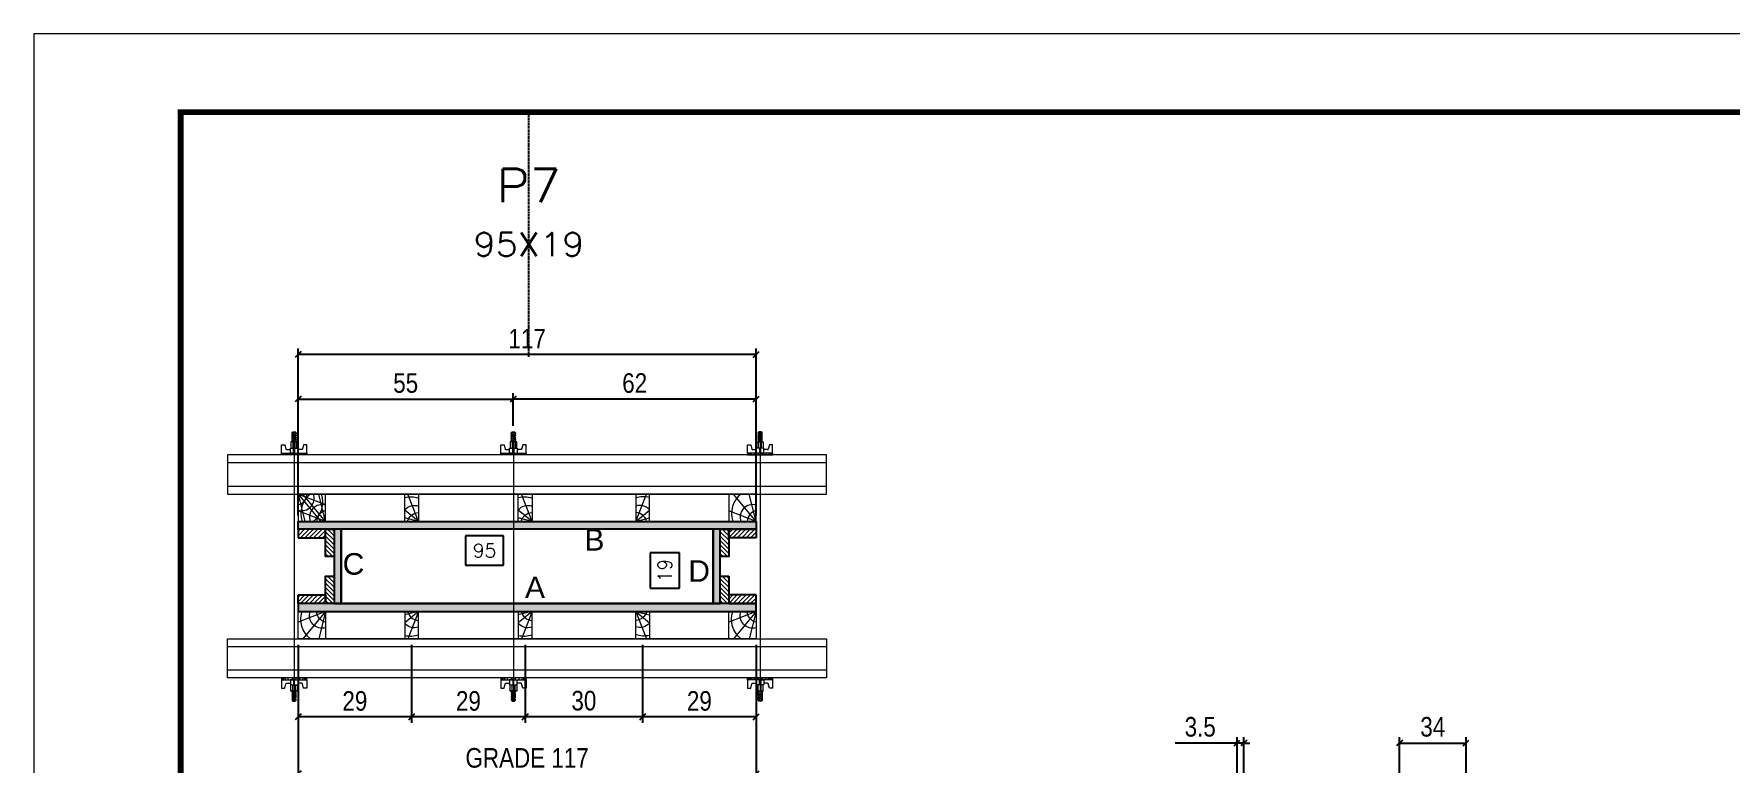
# Model space of a CAD drawing. Extents: x 2201 to 8455, y 252 to 7045.
# Drawn here: x 5385 to 6251, y 4375 to 4748 of the extents above; entities that cross this region are included whole.
import ezdxf
from ezdxf.enums import TextEntityAlignment as Align

# ---------------------------------------------------------------- set-up
doc = ezdxf.new("R2010")
doc.units = 0
doc.linetypes.add('DASHED', pattern=[0.75, 0.5, -0.25])
doc.linetypes.add('HIDDEN', pattern=[0.375, 0.25, -0.125])
for name, color, linetype in [('CHAPA', 1, 'Continuous'), ('COTA', 241, 'Continuous'), ('Cota Seção (2x)', 241, 'Continuous'), ('MEIO_PONT', 93, 'Continuous'), ('Painéis', 200, 'Continuous'), ('SARRAFO', 251, 'Continuous'), ('Texto de Titulo', 7, 'Continuous'), ('Texto Qtd Sarr', 242, 'Continuous'), ('TEXTO_GERAL', 7, 'Continuous')]:
    doc.layers.add(name, color=color, linetype=linetype)
for name, color, linetype, lineweight in [('Folhas', 255, 'Continuous', 9), ('Hachura', 251, 'Continuous', 9), ('Madeira', 126, 'Continuous', 18), ('Perfil Metálico', 224, 'Continuous', 18), ('SARRAFO DE PRESSAO', 251, 'DASHED', 9), ('Texto Seção', 7, 'Continuous', 15)]:
    doc.layers.add(name, color=color, linetype=linetype, lineweight=lineweight)
doc.styles.add('ARIAL', font='arial.ttf')
doc.styles.add('COTA TECNICA', font='techl___.ttf', dxfattribs={"height": 10})
doc.styles.add('COTA TECNICA 2X', font='techl___.ttf', dxfattribs={"height": 10})
doc.styles.add('ROMANS', font='romans.shx')
doc.dimstyles.new('PAINEL', dxfattribs={"dimtxt": 10, "dimasz": 3, "dimexe": 3, "dimexo": 3, "dimgap": 3, "dimtad": 1, "dimdec": 1, "dimzin": 12, "dimdsep": 46, "dimtxsty": 'COTA TECNICA', "dimblk1": 'OBLIQUE', "dimblk2": 'OBLIQUE', "dimsah": 1, "dimcen": 0.9, "dimclrd": 4, "dimclre": 4, "dimclrt": 240, "dimadec": 1, "dimazin": 3, "dimtfac": 1, "dimtdec": 1, "dimtmove": 0, "dimatfit": 3, "dimfxl": 1, "dimtolj": 1, "dimtzin": 12, "dimarcsym": 0})
doc.dimstyles.new('SECAO PILAR', dxfattribs={"dimtxt": 10, "dimasz": 3, "dimexe": 3, "dimexo": 3, "dimgap": 3, "dimtad": 1, "dimdec": 1, "dimlfac": 0.5, "dimzin": 12, "dimdsep": 46, "dimtxsty": 'COTA TECNICA 2X', "dimblk1": 'OBLIQUE', "dimblk2": 'OBLIQUE', "dimsah": 1, "dimcen": 0.9, "dimclrd": 256, "dimclre": 256, "dimclrt": 256, "dimadec": 1, "dimazin": 3, "dimtfac": 1, "dimtdec": 1, "dimtmove": 0, "dimatfit": 3, "dimfxl": 1, "dimtolj": 1, "dimtzin": 12, "dimarcsym": 0})
doc.dimstyles.new('SECÇÃO 2', dxfattribs={"dimtxt": 7, "dimasz": 6, "dimexe": 0.18, "dimexo": 2, "dimgap": -4, "dimtad": 3, "dimdec": 1, "dimlfac": 0.5, "dimzin": 12, "dimdsep": 46, "dimtxsty": 'ROMANS', "dimblk": 'ARCHTICK', "dimcen": 0.09, "dimse1": 1, "dimse2": 1, "dimsd1": 1, "dimsd2": 1, "dimclrd": 180, "dimclre": 5, "dimclrt": 1, "dimadec": 0, "dimazin": 3, "dimtfac": 1, "dimtdec": 1, "dimtofl": 0, "dimtmove": 0, "dimatfit": 3, "dimldrblk": 'ARCHTICK', "dimfxl": 1, "dimtolj": 1, "dimtzin": 0, "dimarcsym": 0})
pattern_1 = [(45, (15022.7978, 27385.8304), (-1.12253202, 1.12253202), [])]
pattern_2 = [(45, (14877.7978, 27385.8304), (-1.12253202, 1.12253202), [])]

# ---------------------------------------------------------------- blocks, each defined once
blk = doc.blocks.new('9999999999')
at = {"layer": 'Folhas'}
blk.add_lwpolyline([(98138.98, 34190.21), (99623.98, 34190.21), (99623.98, 35240.21), (98138.98, 35240.21)], close=True, dxfattribs=at)
at = {"layer": 'Folhas', "color": 30, "const_width": 3}
blk.add_lwpolyline([(98213.98, 34230.21), (99583.98, 34230.21), (99583.98, 35200.21), (98213.98, 35200.21)], close=True, dxfattribs=at)
blk = doc.blocks.new('titulo1')
at = {"layer": 'Defpoints', "color": 252, "linetype": 'HIDDEN', "ltscale": 2}
blk.add_line((0, 0), (0, 125), dxfattribs=at)
at = {"layer": 'Defpoints', "style": 'ROMANS', "oblique": 15}
blk.add_attdef('FOLHA', text='', height=10, dxfattribs=at).set_placement((0, 15.58), align=Align.MIDDLE_CENTER)
at = {"layer": 'Texto Qtd Sarr', "color": 3, "style": 'ROMANS', "oblique": 15}
for tag, height, p in [('TITULO', 17, (0, 71.45)), ('SEÇÃO', 12, (0, 41.55))]:
    blk.add_attdef(tag, text='', height=height, dxfattribs=at).set_placement(p, align=Align.MIDDLE_CENTER)
blk = doc.blocks.new('*D387')
at = {"layer": 'Cota Seção (2x)', "color": 180, "lineweight": -2, "transparency": 16777216}
for p, q in [((5624.77, 4491.03), (5605.44, 4491.03)), ((5605.44, 4491.03), (5605.44, 4476.03)), ((5624.77, 4476.03), (5624.77, 4491.03)), ((5605.44, 4476.03), (5624.77, 4476.03))]:
    blk.add_line(p, q, dxfattribs=at)
at = {"layer": 'Defpoints', "color": 0, "transparency": 16777216}
for p in [(5541.85, 4494.42), (5731.85, 4494.42), (5541.85, 4472.03)]:
    blk.add_point(p, dxfattribs=at)
at = {"layer": 'Cota Seção (2x)', "color": 1, "transparency": 16777216, "insert": (5615.11, 4483.53), "char_height": 7, "attachment_point": 5, "style": 'ROMANS'}
blk.add_mtext('\\A1;95', dxfattribs=at)
blk = doc.blocks.new('_ArchTick')
at = {"color": 0, "linetype": 'ByBlock', "const_width": 0.15}
blk.add_lwpolyline([(-0.5, -0.5), (0.5, 0.5)], dxfattribs=at)
blk = doc.blocks.new('_Oblique')
at = {"color": 0, "linetype": 'ByBlock', "lineweight": -2}
blk.add_line((-0.5, -0.5), (0.5, 0.5), dxfattribs=at)
blk = doc.blocks.new('*D388')
at = {"layer": 'Cota Seção (2x)', "lineweight": -2, "transparency": 16777216}
for p, q in [((5519.85, 4501.42), (5519.85, 4586.71)), ((5753.85, 4501.42), (5753.85, 4586.71)), ((5753.85, 4583.71), (5519.85, 4583.71))]:
    blk.add_line(p, q, dxfattribs=at)
at = {"layer": 'Defpoints', "color": 0, "transparency": 16777216}
for p in [(5519.85, 4583.71), (5519.85, 4498.42), (5753.85, 4498.42)]:
    blk.add_point(p, dxfattribs=at)
at = {"layer": 'Cota Seção (2x)', "lineweight": -2, "transparency": 16777216, "xscale": 3, "yscale": 3, "zscale": 3, "rotation": 180}
blk.add_blockref('_Oblique', (5519.85, 4583.71), dxfattribs=at)
at = {"layer": 'Cota Seção (2x)', "lineweight": -2, "transparency": 16777216, "xscale": 3, "yscale": 3, "zscale": 3}
blk.add_blockref('_Oblique', (5753.85, 4583.71), dxfattribs=at)
at = {"layer": 'Cota Seção (2x)', "transparency": 16777216, "insert": (5636.85, 4591.79), "char_height": 10, "attachment_point": 5, "style": 'COTA TECNICA 2X'}
blk.add_mtext('\\A1;117', dxfattribs=at)
blk = doc.blocks.new('*D389')
at = {"layer": 'Cota Seção (2x)', "lineweight": -2, "transparency": 16777216}
for p, q in [((5629.78, 4547.22), (5629.78, 4563.95)), ((5753.85, 4560.95), (5629.78, 4560.95)), ((5753.85, 4535.42), (5753.85, 4563.95))]:
    blk.add_line(p, q, dxfattribs=at)
at = {"layer": 'Defpoints', "color": 0, "transparency": 16777216}
for p in [(5629.78, 4560.95), (5629.78, 4544.22), (5753.85, 4532.42)]:
    blk.add_point(p, dxfattribs=at)
at = {"layer": 'Cota Seção (2x)', "lineweight": -2, "transparency": 16777216, "xscale": 3, "yscale": 3, "zscale": 3, "rotation": 180}
blk.add_blockref('_Oblique', (5629.78, 4560.95), dxfattribs=at)
at = {"layer": 'Cota Seção (2x)', "lineweight": -2, "transparency": 16777216, "xscale": 3, "yscale": 3, "zscale": 3}
blk.add_blockref('_Oblique', (5753.85, 4560.95), dxfattribs=at)
at = {"layer": 'Cota Seção (2x)', "transparency": 16777216, "insert": (5691.81, 4569.05), "char_height": 10, "attachment_point": 5, "style": 'COTA TECNICA 2X'}
blk.add_mtext('\\A1;62', dxfattribs=at)
blk = doc.blocks.new('*D390')
at = {"layer": 'Cota Seção (2x)', "lineweight": -2, "transparency": 16777216}
for p, q in [((5519.85, 4535.42), (5519.85, 4563.95)), ((5519.85, 4560.95), (5629.78, 4560.95)), ((5629.78, 4547.22), (5629.78, 4563.95))]:
    blk.add_line(p, q, dxfattribs=at)
at = {"layer": 'Defpoints', "color": 0, "transparency": 16777216}
for p in [(5629.78, 4560.95), (5629.78, 4544.22), (5519.85, 4532.42)]:
    blk.add_point(p, dxfattribs=at)
at = {"layer": 'Cota Seção (2x)', "lineweight": -2, "transparency": 16777216, "xscale": 3, "yscale": 3, "zscale": 3, "rotation": 180}
blk.add_blockref('_Oblique', (5519.85, 4560.95), dxfattribs=at)
at = {"layer": 'Cota Seção (2x)', "lineweight": -2, "transparency": 16777216, "xscale": 3, "yscale": 3, "zscale": 3}
blk.add_blockref('_Oblique', (5629.78, 4560.95), dxfattribs=at)
at = {"layer": 'Cota Seção (2x)', "transparency": 16777216, "insert": (5574.81, 4569.06), "char_height": 10, "attachment_point": 5, "style": 'COTA TECNICA 2X'}
blk.add_mtext('\\A1;55', dxfattribs=at)
blk = doc.blocks.new('*D391')
at = {"layer": 'Cota Seção (2x)', "color": 180, "lineweight": -2, "transparency": 16777216}
for p, q in [((5714.71, 4482.32), (5699.71, 4482.32)), ((5699.71, 4482.32), (5699.71, 4464.32)), ((5714.71, 4464.32), (5714.71, 4482.32)), ((5699.71, 4464.32), (5714.71, 4464.32))]:
    blk.add_line(p, q, dxfattribs=at)
at = {"layer": 'Defpoints', "color": 0, "transparency": 16777216}
for p in [(5731.85, 4494.42), (5718.71, 4456.42), (5731.85, 4456.42)]:
    blk.add_point(p, dxfattribs=at)
at = {"layer": 'Cota Seção (2x)', "color": 1, "transparency": 16777216, "insert": (5707.21, 4473.32), "char_height": 7, "attachment_point": 5, "rotation": 90, "style": 'ROMANS'}
blk.add_mtext('\\A1;19', dxfattribs=at)
blk = doc.blocks.new('C')
at = {"layer": 'Hachura', "color": 0}
for p, q in [((0, 3.22), (0, -3.22)), ((0.45, 3.22), (0, 3.22)), ((0.46, 3.16), (0, 3.16)), ((0.46, 3.05), (0, 3.05)), ((0.46, 2.88), (0, 2.88)), ((0, 2.75), (0, -1.16)), ((0.46, 2.65), (0, 2.65)), ((0.46, 2.23), (0, 2.23)), ((0.46, 1.51), (0, 1.51)), ((0.39, 0.49), (0.17, 0.49)), ((0.45, -3.23), (0.45, 3.22)), ((0.45, 3.22), (2.58, 3.22)), ((1.74, 0.97), (0.45, 0.97)), ((1.45, 0.1), (0.45, 0.1)), ((1.35, 1.94), (1.35, 0.96)), ((2.58, 2.39), (1.47, 2.09)), ((1.74, -0.97), (1.74, 0.97)), ((1.74, 0.97), (1.74, 0.84)), ((1.74, 0.97), (1.74, 0.84)), ((1.74, 0.84), (3.35, 0.84)), ((3.35, 0.45), (1.74, 0.45)), ((2.58, 3.22), (2.58, 2.39)), ((3.32, 0.84), (3.32, -0.84)), ((3.35, 0.84), (3.35, -0.84)), ((3.68, 0.45), (3.35, 0.45)), ((3.84, -0.52), (3.35, 0.45)), ((3.35, 0.06), (3.67, -0.57)), ((3.68, 0.45), (4.16, -0.52)), ((3.72, 0.5), (4.25, -0.57)), ((4.37, -0.55), (3.83, 0.53)), ((4.15, 0.45), (3.93, 0.45)), ((4.42, -0.52), (3.93, 0.45)), ((4.15, 0.45), (4.26, 0.45)), ((4.26, 0.45), (4.74, -0.52)), ((4.3, 0.5), (4.83, -0.57)), ((4.95, -0.55), (4.41, 0.53)), ((4.51, 0.45), (4.84, 0.45)), ((5, -0.52), (4.51, 0.45)), ((4.84, 0.45), (5.32, -0.52)), ((4.88, 0.5), (5.41, -0.57)), ((5.53, -0.55), (4.99, 0.53)), ((5.58, -0.52), (5.09, 0.45)), ((5.42, 0.45), (5.09, 0.45)), ((5.58, -0.52), (5.09, 0.45)), ((5.42, 0.45), (5.74, -0.19)), ((5.46, 0.5), (5.74, -0.07)), ((5.74, 0.19), (5.57, 0.53)), ((5.74, 0.32), (5.68, 0.45)), ((5.68, 0.45), (5.74, 0.45)), ((5.74, 0.45), (5.9, 0.29)), ((5.74, 0.45), (5.74, -0.52)), ((5.9, -0.36), (5.9, 0.29)), ((0.45, 0), (0, 0)), ((0.46, -1.52), (0, -1.52)), ((0.46, -2.23), (0, -2.23)), ((0.46, -2.65), (0, -2.65)), ((0.46, -2.88), (0, -2.88)), ((0.46, -3.05), (0, -3.05)), ((0.46, -3.16), (0, -3.16)), ((0, -3.22), (2.57, -3.22)), ((0.08, -0.48), (0.29, -0.48)), ((0.29, -0.48), (0.4, -0.48)), ((0.45, 0), (0.45, -0.97)), ((0.45, -0.16), (1.45, -0.16)), ((0.45, -0.65), (0.45, -0.32)), ((0.45, -3.23), (0.45, -0.65)), ((0.45, -0.97), (1.74, -0.97)), ((1.35, -1.94), (1.35, -0.97)), ((2.58, -2.39), (1.47, -2.1)), ((3.35, -0.32), (1.74, -0.32)), ((3.35, -0.84), (1.74, -0.84)), ((2.58, -3.23), (2.58, -2.39)), ((3.35, -0.07), (3.58, -0.52)), ((3.35, -0.52), (3.58, -0.52)), ((3.84, -0.52), (4.16, -0.52)), ((4.42, -0.52), (4.74, -0.52)), ((4.63, -0.52), (4.74, -0.52)), ((5, -0.52), (5.32, -0.52)), ((5.58, -0.52), (5.74, -0.52)), ((5.74, -0.52), (5.9, -0.36)), ((5.74, -0.52), (5.74, -0.52))]:
    blk.add_line(p, q, dxfattribs=at)
for centre, radius, start, end in [((1.52, 1.94), 0.161, 104.7436, 180), ((1.44, -0.03), 0.129, 272.695, 87.305), ((3.81, 0.39), 0.143, 25.5688, 154.4312), ((4.39, 0.39), 0.143, 25.5688, 154.4312), ((4.97, 0.39), 0.143, 25.5688, 154.4312), ((5.55, 0.39), 0.143, 25.5688, 154.4312), ((0.17, -0.37), 0.174, 221.744, 317.8592), ((1.52, -1.94), 0.161, 180, 255.2564), ((3.71, -0.4), 0.174, 222.1408, 318.256), ((4.29, -0.4), 0.174, 222.1408, 318.256), ((4.87, -0.4), 0.174, 222.1408, 318.256), ((5.45, -0.4), 0.174, 222.1408, 318.256), ((5.61, -0.4), 0.174, 317.8592, 318.256)]:
    blk.add_arc(centre, radius, start, end, dxfattribs=at)
blk = doc.blocks.new('PONTALETE')
at = {"layer": 'Madeira'}
for q in [(2.71, 7), (7, 5.76), (7, 1.74)]:
    blk.add_line((0, 0), q, dxfattribs=at)
blk.add_lwpolyline([(0, 0), (7, 0), (7, 7), (0, 7)], close=True, dxfattribs=at)
for centre, radius, start, end in [((2.04, 0.06), 6.23, 37.2818, 109.0913), ((1.09, 0.9), 3.19, 343.603, 109.9847), ((-0.21, -0.78), 3.09, 14.6322, 86.0383)]:
    blk.add_arc(centre, radius, start, end, dxfattribs=at)
blk = doc.blocks.new('MEIO PONTALETE')
at = {"layer": 'Madeira'}
for q in [(2.71, 7), (3.5, 2.88), (3.5, 0.87)]:
    blk.add_line((0, 0), q, dxfattribs=at)
blk.add_lwpolyline([(0, 0), (3.5, 0), (3.5, 7), (0, 7)], close=True, dxfattribs=at)
for centre, radius, start, end in [((2.04, 0.06), 6.23, 76.4499, 109.0913), ((1.09, 0.9), 3.19, 40.9063, 109.9847), ((-0.21, -0.78), 3.09, 14.6322, 86.0383)]:
    blk.add_arc(centre, radius, start, end, dxfattribs=at)
blk = doc.blocks.new('*D783')
at = {"layer": 'Cota Seção (2x)', "lineweight": -2, "transparency": 16777216}
for p, q in [((5695.85, 4435.42), (5695.85, 4395.54)), ((5753.85, 4435.42), (5753.85, 4395.54)), ((5753.85, 4398.54), (5695.85, 4398.54))]:
    blk.add_line(p, q, dxfattribs=at)
at = {"layer": 'Defpoints', "color": 0, "transparency": 16777216}
for p in [(5695.85, 4438.42), (5753.85, 4438.42), (5695.85, 4398.54)]:
    blk.add_point(p, dxfattribs=at)
at = {"layer": 'Cota Seção (2x)', "lineweight": -2, "transparency": 16777216, "xscale": 3, "yscale": 3, "zscale": 3, "rotation": 180}
blk.add_blockref('_Oblique', (5695.85, 4398.54), dxfattribs=at)
at = {"layer": 'Cota Seção (2x)', "lineweight": -2, "transparency": 16777216, "xscale": 3, "yscale": 3, "zscale": 3}
blk.add_blockref('_Oblique', (5753.85, 4398.54), dxfattribs=at)
at = {"layer": 'Cota Seção (2x)', "transparency": 16777216, "insert": (5724.85, 4406.63), "char_height": 10, "attachment_point": 5, "style": 'COTA TECNICA 2X'}
blk.add_mtext('\\A1;29', dxfattribs=at)
blk = doc.blocks.new('*D784')
at = {"layer": 'Cota Seção (2x)', "lineweight": -2, "transparency": 16777216}
for p, q in [((5635.85, 4435.42), (5635.85, 4395.54)), ((5695.85, 4435.42), (5695.85, 4395.54)), ((5695.85, 4398.54), (5635.85, 4398.54))]:
    blk.add_line(p, q, dxfattribs=at)
at = {"layer": 'Defpoints', "color": 0, "transparency": 16777216}
for p in [(5635.85, 4438.42), (5695.85, 4438.42), (5635.85, 4398.54)]:
    blk.add_point(p, dxfattribs=at)
at = {"layer": 'Cota Seção (2x)', "lineweight": -2, "transparency": 16777216, "xscale": 3, "yscale": 3, "zscale": 3, "rotation": 180}
blk.add_blockref('_Oblique', (5635.85, 4398.54), dxfattribs=at)
at = {"layer": 'Cota Seção (2x)', "lineweight": -2, "transparency": 16777216, "xscale": 3, "yscale": 3, "zscale": 3}
blk.add_blockref('_Oblique', (5695.85, 4398.54), dxfattribs=at)
at = {"layer": 'Cota Seção (2x)', "transparency": 16777216, "insert": (5665.85, 4406.76), "char_height": 10, "attachment_point": 5, "style": 'COTA TECNICA 2X'}
blk.add_mtext('\\A1;30', dxfattribs=at)
blk = doc.blocks.new('*D785')
at = {"layer": 'Cota Seção (2x)', "lineweight": -2, "transparency": 16777216}
for p, q in [((5577.85, 4435.42), (5577.85, 4395.54)), ((5635.85, 4435.42), (5635.85, 4395.54)), ((5635.85, 4398.54), (5577.85, 4398.54))]:
    blk.add_line(p, q, dxfattribs=at)
at = {"layer": 'Defpoints', "color": 0, "transparency": 16777216}
for p in [(5577.85, 4438.42), (5635.85, 4438.42), (5577.85, 4398.54)]:
    blk.add_point(p, dxfattribs=at)
at = {"layer": 'Cota Seção (2x)', "lineweight": -2, "transparency": 16777216, "xscale": 3, "yscale": 3, "zscale": 3, "rotation": 180}
blk.add_blockref('_Oblique', (5577.85, 4398.54), dxfattribs=at)
at = {"layer": 'Cota Seção (2x)', "lineweight": -2, "transparency": 16777216, "xscale": 3, "yscale": 3, "zscale": 3}
blk.add_blockref('_Oblique', (5635.85, 4398.54), dxfattribs=at)
at = {"layer": 'Cota Seção (2x)', "transparency": 16777216, "insert": (5606.85, 4406.63), "char_height": 10, "attachment_point": 5, "style": 'COTA TECNICA 2X'}
blk.add_mtext('\\A1;29', dxfattribs=at)
blk = doc.blocks.new('*D786')
at = {"layer": 'Cota Seção (2x)', "lineweight": -2, "transparency": 16777216}
for p, q in [((5519.85, 4435.42), (5519.85, 4395.54)), ((5577.85, 4435.42), (5577.85, 4395.54)), ((5577.85, 4398.54), (5519.85, 4398.54))]:
    blk.add_line(p, q, dxfattribs=at)
at = {"layer": 'Defpoints', "color": 0, "transparency": 16777216}
for p in [(5519.85, 4438.42), (5577.85, 4438.42), (5519.85, 4398.54)]:
    blk.add_point(p, dxfattribs=at)
at = {"layer": 'Cota Seção (2x)', "lineweight": -2, "transparency": 16777216, "xscale": 3, "yscale": 3, "zscale": 3, "rotation": 180}
blk.add_blockref('_Oblique', (5519.85, 4398.54), dxfattribs=at)
at = {"layer": 'Cota Seção (2x)', "lineweight": -2, "transparency": 16777216, "xscale": 3, "yscale": 3, "zscale": 3}
blk.add_blockref('_Oblique', (5577.85, 4398.54), dxfattribs=at)
at = {"layer": 'Cota Seção (2x)', "transparency": 16777216, "insert": (5548.85, 4406.63), "char_height": 10, "attachment_point": 5, "style": 'COTA TECNICA 2X'}
blk.add_mtext('\\A1;29', dxfattribs=at)
blk = doc.blocks.new('*D787')
at = {"layer": 'Cota Seção (2x)', "lineweight": -2, "transparency": 16777216}
for p, q in [((5519.85, 4435.42), (5519.85, 4366.42)), ((5753.85, 4435.42), (5753.85, 4366.42)), ((5519.85, 4369.42), (5753.85, 4369.42))]:
    blk.add_line(p, q, dxfattribs=at)
at = {"layer": 'Defpoints', "color": 0, "transparency": 16777216}
for p in [(5519.85, 4438.42), (5753.85, 4438.42), (5753.85, 4369.42)]:
    blk.add_point(p, dxfattribs=at)
at = {"layer": 'Cota Seção (2x)', "lineweight": -2, "transparency": 16777216, "xscale": 3, "yscale": 3, "zscale": 3, "rotation": 180}
blk.add_blockref('_Oblique', (5519.85, 4369.42), dxfattribs=at)
at = {"layer": 'Cota Seção (2x)', "lineweight": -2, "transparency": 16777216, "xscale": 3, "yscale": 3, "zscale": 3}
blk.add_blockref('_Oblique', (5753.85, 4369.42), dxfattribs=at)
at = {"layer": 'Cota Seção (2x)', "transparency": 16777216, "insert": (5636.85, 4377.53), "char_height": 10, "attachment_point": 5, "style": 'COTA TECNICA 2X'}
blk.add_mtext('\\A1;GRADE 117', dxfattribs=at)
blk = doc.blocks.new('*D730')
at = {"layer": 'COTA', "color": 4, "lineweight": -2, "transparency": 16777216}
for p, q in [((6082.54, 4365.93), (6082.54, 4388.17)), ((6082.54, 4385.17), (6116.54, 4385.17)), ((6116.54, 4365.93), (6116.54, 4388.17))]:
    blk.add_line(p, q, dxfattribs=at)
at = {"layer": 'Defpoints', "color": 0, "transparency": 16777216}
for p in [(6116.54, 4385.17), (6082.54, 4362.93), (6116.54, 4362.93)]:
    blk.add_point(p, dxfattribs=at)
at = {"layer": 'COTA', "color": 4, "lineweight": -2, "transparency": 16777216, "xscale": 3, "yscale": 3, "zscale": 3, "rotation": 180}
blk.add_blockref('_Oblique', (6082.54, 4385.17), dxfattribs=at)
at = {"layer": 'COTA', "color": 4, "lineweight": -2, "transparency": 16777216, "xscale": 3, "yscale": 3, "zscale": 3}
blk.add_blockref('_Oblique', (6116.54, 4385.17), dxfattribs=at)
at = {"layer": 'COTA', "color": 240, "transparency": 16777216, "insert": (6099.54, 4393.39), "char_height": 10, "attachment_point": 5, "style": 'COTA TECNICA'}
blk.add_mtext('\\A1;34', dxfattribs=at)
blk = doc.blocks.new('*D731')
at = {"layer": 'COTA', "color": 4, "lineweight": -2, "transparency": 16777216}
for p, q in [((5999.54, 4385.17), (5967.93, 4385.17)), ((5999.54, 4365.93), (5999.54, 4388.17)), ((6003.04, 4385.17), (5999.54, 4385.17)), ((6003.04, 4365.93), (6003.04, 4388.17)), ((6003.04, 4385.17), (6006.04, 4385.17))]:
    blk.add_line(p, q, dxfattribs=at)
at = {"layer": 'Defpoints', "color": 0, "transparency": 16777216}
for p in [(5999.54, 4385.17), (5999.54, 4362.93), (6003.04, 4362.93)]:
    blk.add_point(p, dxfattribs=at)
at = {"layer": 'COTA', "color": 4, "lineweight": -2, "transparency": 16777216, "xscale": 3, "yscale": 3, "zscale": 3}
blk.add_blockref('_Oblique', (5999.54, 4385.17), dxfattribs=at)
at = {"layer": 'COTA', "color": 4, "lineweight": -2, "transparency": 16777216, "xscale": 3, "yscale": 3, "zscale": 3, "rotation": 180}
blk.add_blockref('_Oblique', (6003.04, 4385.17), dxfattribs=at)
at = {"layer": 'COTA', "color": 240, "transparency": 16777216, "insert": (5980.74, 4393.39), "char_height": 10, "attachment_point": 5, "style": 'COTA TECNICA'}
blk.add_mtext('\\A1;3.5', dxfattribs=at)

msp = doc.modelspace()

# ---------------------------------------------------------------- hatches: boundary and pattern name
at = {"layer": 'Hachura'}
h = msp.add_hatch(color=256, dxfattribs=at)
h.dxf.hatch_style = 1
h.paths.add_polyline_path([(5519.85, 4494.42), (5519.85, 4498.42), (5753.85, 4498.42), (5753.85, 4494.42)])
h = msp.add_hatch(color=256, dxfattribs=at)
h.dxf.hatch_style = 1
h.paths.add_polyline_path([(5519.85, 4494.42), (5519.85, 4498.42), (5753.85, 4498.42), (5753.85, 4494.42)])
h = msp.add_hatch(dxfattribs=at)
h.set_pattern_fill('ANSI31', color=256, scale=0.5, angle=360, style=0)
h.set_pattern_definition(pattern_1)
h.paths.add_polyline_path([(5533.85, 4494.42), (5533.85, 4490.02), (5519.85, 4490.02), (5519.85, 4494.42)])
h = msp.add_hatch(dxfattribs=at)
h.set_pattern_fill('ANSI31', color=256, scale=0.5, angle=630, style=0)
h.set_pattern_definition([(315, (28463.2541, -5008.5296), (1.12253202, 1.12253202), [])])
h.paths.add_polyline_path([(5533.85, 4480.42), (5538.25, 4480.42), (5538.25, 4494.42), (5533.85, 4494.42)])
h = msp.add_hatch(color=256, dxfattribs=at)
h.dxf.hatch_style = 1
h.paths.add_polyline_path([(5541.85, 4494.42), (5538.25, 4494.42), (5538.25, 4456.42), (5541.85, 4456.42)])
h = msp.add_hatch(color=256, dxfattribs=at)
h.dxf.hatch_style = 1
h.paths.add_polyline_path([(5541.85, 4494.42), (5538.25, 4494.42), (5538.25, 4456.42), (5541.85, 4456.42)])
h = msp.add_hatch(color=256, dxfattribs=at)
h.dxf.hatch_style = 1
h.paths.add_polyline_path([(5735.45, 4494.42), (5731.85, 4494.42), (5731.85, 4456.42), (5735.45, 4456.42)])
h = msp.add_hatch(color=256, dxfattribs=at)
h.dxf.hatch_style = 1
h.paths.add_polyline_path([(5735.45, 4494.42), (5731.85, 4494.42), (5731.85, 4456.42), (5735.45, 4456.42)])
h = msp.add_hatch(dxfattribs=at)
h.set_pattern_fill('ANSI31', color=256, scale=0.5, angle=630, style=0)
h.set_pattern_definition([(315, (28664.8541, -5008.5296), (1.12253202, 1.12253202), [])])
h.paths.add_polyline_path([(5735.45, 4480.42), (5739.85, 4480.42), (5739.85, 4494.42), (5735.45, 4494.42)])
h = msp.add_hatch(dxfattribs=at)
h.set_pattern_fill('ANSI31', color=256, scale=0.5, angle=360, style=0)
h.set_pattern_definition(pattern_2)
h.paths.add_polyline_path([(5739.85, 4494.42), (5739.85, 4490.02), (5753.85, 4490.02), (5753.85, 4494.42)])
h = msp.add_hatch(dxfattribs=at)
h.set_pattern_fill('ANSI31', color=256, scale=0.5, angle=630, style=0)
h.set_pattern_definition([(315, (28463.2541, -5032.5296), (1.12253202, 1.12253202), [])])
h.paths.add_polyline_path([(5533.85, 4456.42), (5538.25, 4456.42), (5538.25, 4470.42), (5533.85, 4470.42)])
h = msp.add_hatch(dxfattribs=at)
h.set_pattern_fill('ANSI31', color=256, scale=0.5, angle=630, style=0)
h.set_pattern_definition([(315, (28664.8541, -5032.5296), (1.12253202, 1.12253202), [])])
h.paths.add_polyline_path([(5735.45, 4456.42), (5739.85, 4456.42), (5739.85, 4470.42), (5735.45, 4470.42)])
h = msp.add_hatch(dxfattribs=at)
h.set_pattern_fill('ANSI31', color=256, scale=0.5, angle=360, style=0)
h.set_pattern_definition(pattern_1)
h.paths.add_polyline_path([(5533.85, 4456.42), (5533.85, 4460.82), (5519.85, 4460.82), (5519.85, 4456.42)])
h = msp.add_hatch(color=256, dxfattribs=at)
h.dxf.hatch_style = 1
h.paths.add_polyline_path([(5519.85, 4456.42), (5519.85, 4452.42), (5753.85, 4452.42), (5753.85, 4456.42)])
h = msp.add_hatch(color=256, dxfattribs=at)
h.dxf.hatch_style = 1
h.paths.add_polyline_path([(5519.85, 4456.42), (5519.85, 4452.42), (5753.85, 4452.42), (5753.85, 4456.42)])
h = msp.add_hatch(dxfattribs=at)
h.set_pattern_fill('ANSI31', color=256, scale=0.5, angle=360, style=0)
h.set_pattern_definition(pattern_2)
h.paths.add_polyline_path([(5739.85, 4456.42), (5739.85, 4460.82), (5753.85, 4460.82), (5753.85, 4456.42)])

# ---------------------------------------------------------------- linework, layer by layer
at = {"layer": 'CHAPA'}
for points in [[(5519.85, 4494.42), (5519.85, 4498.42), (5753.85, 4498.42), (5753.85, 4494.42)], [(5519.85, 4494.42), (5519.85, 4498.42), (5753.85, 4498.42), (5753.85, 4494.42)], [(5541.85, 4494.42), (5538.25, 4494.42), (5538.25, 4456.42), (5541.85, 4456.42)], [(5541.85, 4494.42), (5538.25, 4494.42), (5538.25, 4456.42), (5541.85, 4456.42)], [(5735.45, 4494.42), (5731.85, 4494.42), (5731.85, 4456.42), (5735.45, 4456.42)], [(5735.45, 4494.42), (5731.85, 4494.42), (5731.85, 4456.42), (5735.45, 4456.42)], [(5519.85, 4456.42), (5519.85, 4452.42), (5753.85, 4452.42), (5753.85, 4456.42)], [(5519.85, 4456.42), (5519.85, 4452.42), (5753.85, 4452.42), (5753.85, 4456.42)]]:
    msp.add_lwpolyline(points, close=True, dxfattribs=at)
at = {"layer": 'Hachura'}
for p, q in [((5517.85, 4543.22), (5517.84, 4411.42)), ((5629.85, 4543.22), (5629.84, 4411.42)), ((5755.85, 4543.22), (5755.86, 4411.42))]:
    msp.add_line(p, q, dxfattribs=at)
at = {"layer": 'Madeira'}
for points in [[(5519.85, 4512.42), (5519.85, 4498.42), (5753.85, 4498.42), (5753.85, 4512.42)], [(5519.85, 4438.42), (5519.85, 4452.42), (5753.85, 4452.42), (5753.85, 4438.42)]]:
    msp.add_lwpolyline(points, close=True, dxfattribs=at)
at = {"layer": 'Painéis'}
msp.add_lwpolyline([(5731.85, 4456.42), (5731.85, 4494.42), (5541.85, 4494.42), (5541.85, 4456.42)], close=True, dxfattribs=at)
at = {"layer": 'Perfil Metálico'}
for points in [[(5483.85, 4532.42), (5483.85, 4512.42), (5789.85, 4512.42), (5789.85, 4532.42)], [(5789.85, 4516.42), (5789.85, 4528.42), (5483.85, 4528.42), (5483.85, 4516.42)], [(5483.85, 4418.42), (5483.85, 4438.42), (5789.85, 4438.42), (5789.85, 4418.42)], [(5789.85, 4434.42), (5789.85, 4422.42), (5483.85, 4422.42), (5483.85, 4434.42)]]:
    msp.add_lwpolyline(points, close=True, dxfattribs=at)
at = {"layer": 'SARRAFO'}
for points in [[(5519.85, 4490.02), (5533.85, 4490.02), (5533.85, 4494.42), (5519.85, 4494.42)], [(5538.25, 4494.42), (5538.25, 4480.42), (5533.85, 4480.42), (5533.85, 4494.42)], [(5538.25, 4494.42), (5538.25, 4480.42), (5533.85, 4480.42), (5533.85, 4494.42)], [(5739.85, 4494.42), (5739.85, 4480.42), (5735.45, 4480.42), (5735.45, 4494.42)], [(5739.85, 4494.42), (5739.85, 4480.42), (5735.45, 4480.42), (5735.45, 4494.42)], [(5753.85, 4490.02), (5739.85, 4490.02), (5739.85, 4494.42), (5753.85, 4494.42)], [(5538.25, 4470.42), (5538.25, 4456.42), (5533.85, 4456.42), (5533.85, 4470.42)], [(5538.25, 4470.42), (5538.25, 4456.42), (5533.85, 4456.42), (5533.85, 4470.42)], [(5739.85, 4470.42), (5739.85, 4456.42), (5735.45, 4456.42), (5735.45, 4470.42)], [(5739.85, 4470.42), (5739.85, 4456.42), (5735.45, 4456.42), (5735.45, 4470.42)], [(5519.85, 4460.82), (5533.85, 4460.82), (5533.85, 4456.42), (5519.85, 4456.42)], [(5753.85, 4460.82), (5739.85, 4460.82), (5739.85, 4456.42), (5753.85, 4456.42)]]:
    msp.add_lwpolyline(points, close=True, dxfattribs=at)

# ---------------------------------------------------------------- block references
at = {"layer": 'Hachura', "linetype": 'Continuous', "yscale": 2, "zscale": 2}
for p, xscale, rotation in [((5517.85, 4532.42), -2, 270), ((5629.85, 4532.42), -2, 270), ((5755.85, 4532.42), 2, 90), ((5517.85, 4418.42), 2, 270), ((5629.85, 4418.42), 2, 270), ((5755.85, 4418.42), -2, 90)]:
    msp.add_blockref('C', p, dxfattribs=dict(at, xscale=xscale, rotation=rotation))
at = {"layer": 'Madeira', "xscale": 2, "yscale": 2, "zscale": 2, "rotation": 270}
msp.add_blockref('PONTALETE', (5519.85, 4512.42), dxfattribs=at)
at = {"layer": 'MEIO_PONT'}
for name, p, xscale, yscale, zscale, rotation in [('PONTALETE', (5533.85, 4498.42), 2, 2, 2, 90.00000000000001), ('PONTALETE', (5753.85, 4498.42), 2, 2, 2, 90.00000000000001), ('PONTALETE', (5533.85, 4452.42), -2, 2, 2, 90), ('MEIO PONTALETE', (5581.35, 4452.42), 1.999999997962732, 1.999999997962732, 1.999999997962732, 180), ('MEIO PONTALETE', (5639.35, 4452.42), 1.999999997962732, 1.999999997962732, 1.999999997962732, 180), ('MEIO PONTALETE', (5692.35, 4452.42), -1.999999997962732, 1.999999997962732, 1.999999997962732, 180), ('PONTALETE', (5753.85, 4452.42), -2, 2, 2, 90)]:
    msp.add_blockref(name, p, dxfattribs=dict(at, xscale=xscale, yscale=yscale, zscale=zscale, rotation=rotation))
at = {"layer": 'MEIO_PONT', "yscale": 1.999999997962732, "zscale": 1.999999997962732}
for p, xscale in [((5581.35, 4498.42), -1.999999997962732), ((5639.35, 4498.42), -1.999999997962732), ((5692.35, 4498.42), 1.999999997962732)]:
    msp.add_blockref('MEIO PONTALETE', p, dxfattribs=dict(at, xscale=xscale))
at = {"layer": 'SARRAFO DE PRESSAO', "color": 6, "linetype": 'ByBlock'}
msp.add_blockref('9999999999', (-92754.11, -30492.69), dxfattribs=at)
at = {"layer": 'Texto Seção'}
ref = msp.add_blockref('titulo1', (5637.74, 4582.51), dxfattribs=at)
ref.add_attrib('TITULO', 'P7', dxfattribs={"layer": 'Texto de Titulo', "color": 7, "height": 17, "style": 'ROMANS', "width": 1.1}).set_placement((5637.74, 4670.01), align=Align.MIDDLE_CENTER)
ref.add_attrib('SEÇÃO', '95X19', dxfattribs={"layer": 'Texto de Titulo', "color": 7, "height": 12, "style": 'ROMANS', "width": 1.1}).set_placement((5637.74, 4640.01), align=Align.MIDDLE_CENTER)

# ---------------------------------------------------------------- texts
at = {"layer": 'TEXTO_GERAL', "style": 'ARIAL'}
for s, p in [('B', (5671.23, 4489.01)), ('C', (5548.14, 4476.7)), ('D', (5724.71, 4473.08)), ('A', (5640.89, 4464.73))]:
    msp.add_text(s, height=11, dxfattribs=at).set_placement(p, align=Align.MIDDLE_CENTER)

# ---------------------------------------------------------------- dimensions: what is measured, and where the dimension line sits
at = {"layer": 'COTA'}
for base, p1, p2, picture, middle in [((5999.54, 4385.17), (6003.04, 4362.93), (5999.54, 4362.93), '*D731', (5980.74, 4393.39)), ((6116.54, 4385.17), (6082.54, 4362.93), (6116.54, 4362.93), '*D730', (6099.54, 4393.39))]:
    dim = msp.add_linear_dim(base=base, p1=p1, p2=p2, dimstyle='PAINEL', dxfattribs=at)
    dim.commit()
    dim.dimension.update_dxf_attribs({"geometry": picture, "text_midpoint": middle})
at = {"layer": 'Cota Seção (2x)', "color": 241}
for base, p1, p2, picture, middle in [((5519.85, 4583.71), (5753.85, 4498.42), (5519.85, 4498.42), '*D388', (5636.85, 4591.79)), ((5629.78, 4560.95), (5753.85, 4532.42), (5629.78, 4544.22), '*D389', (5691.81, 4569.05))]:
    dim = msp.add_linear_dim(base=base, p1=p1, p2=p2, angle=180, dimstyle='SECAO PILAR', dxfattribs=at)
    dim.commit()
    dim.dimension.update_dxf_attribs({"geometry": picture, "text_midpoint": middle})
for base, p1, p2, picture, middle in [((5629.78, 4560.95), (5519.85, 4532.42), (5629.78, 4544.22), '*D390', (5574.81, 4569.06)), ((5519.85, 4398.54), (5577.85, 4438.42), (5519.85, 4438.42), '*D786', (5548.85, 4406.63)), ((5577.85, 4398.54), (5635.85, 4438.42), (5577.85, 4438.42), '*D785', (5606.85, 4406.63)), ((5635.85, 4398.54), (5695.85, 4438.42), (5635.85, 4438.42), '*D784', (5665.85, 4406.76)), ((5695.85, 4398.54), (5753.85, 4438.42), (5695.85, 4438.42), '*D783', (5724.85, 4406.63))]:
    dim = msp.add_linear_dim(base=base, p1=p1, p2=p2, dimstyle='SECAO PILAR', dxfattribs=at)
    dim.commit()
    dim.dimension.update_dxf_attribs({"geometry": picture, "text_midpoint": middle})
for base, p2, angle, picture, middle in [((5541.85, 4472.03), (5541.85, 4494.42), 180, '*D387', (5615.11, 4472.03)), ((5718.71, 4456.42), (5731.85, 4456.42), 270, '*D391', (5718.71, 4473.32))]:
    dim = msp.add_linear_dim(base=base, p1=(5731.85, 4494.42), p2=p2, angle=angle, dimstyle='SECÇÃO 2', dxfattribs=at)
    dim.commit()
    dim.dimension.update_dxf_attribs({"geometry": picture, "text_midpoint": middle, "dimtype": 160})
dim = msp.add_linear_dim(base=(5753.85, 4369.42), p1=(5519.85, 4438.42), p2=(5753.85, 4438.42), text='GRADE <>', dimstyle='SECAO PILAR', dxfattribs=at)
dim.commit()
dim.dimension.update_dxf_attribs({"geometry": '*D787', "text_midpoint": (5636.85, 4377.53)})

doc.saveas('drawing.dxf')
